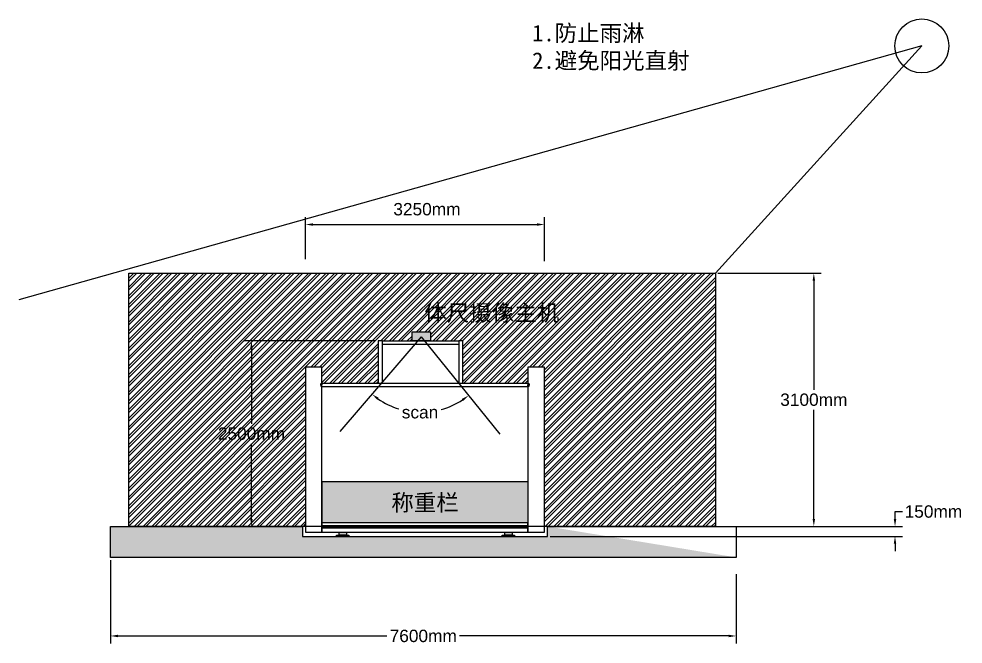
# Model space of a CAD drawing. Header units: inches. Extents: x -6754 to 21732, y -23545 to 8275.
# Drawn here: x -1129 to 10327, y -23545 to -15964 of the extents above; entities that cross this region are included whole.
import ezdxf

# ---------------------------------------------------------------- set-up
doc = ezdxf.new("R2010")
doc.units = ezdxf.units.IN
doc.header["$MEASUREMENT"] = 0
doc.layers.add('图层1', color=7, linetype='Continuous')
doc.styles.get("Standard").update_dxf_attribs({"font": 'arial.ttf'})
doc.dimstyles.get("Standard").update_dxf_attribs({"dimscale": 500, "dimtxt": 0.3, "dimasz": 0.18, "dimexe": 0.18, "dimexo": 0.0625, "dimgap": 0.09, "dimtad": 0, "dimtih": 1, "dimtoh": 1, "dimdec": 4, "dimzin": 0, "dimdsep": 46, "dimtxsty": 'Standard', "dimcen": 0.09, "dimclrd": 2, "dimadec": 0, "dimazin": 0, "dimtfac": 1, "dimtdec": 4, "dimtofl": 0, "dimtmove": 0, "dimatfit": 3, "dimfxl": 1, "dimtolj": 1, "dimtzin": 0, "dimarcsym": 0})

# ---------------------------------------------------------------- blocks, each defined once
blk = doc.blocks.new('*D13')
at = {"color": 0, "lineweight": -2, "transparency": 16777216}
for p, q in [((2349, -18877), (2349, -18367)), ((5247, -18900), (5247, -18367))]:
    blk.add_line(p, q, dxfattribs=at)
at = {"color": 2, "lineweight": -2, "transparency": 16777216}
blk.add_line((2439, -18457), (5157, -18457), dxfattribs=at)
at = {"color": 2, "transparency": 16777216}
for points in [[(2439, -18442), (2439, -18472), (2349, -18457)], [(5157, -18442), (5157, -18472), (5247, -18457)]]:
    blk.add_solid(points, dxfattribs=at)
at = {"layer": 'Defpoints', "color": 0, "transparency": 16777216}
for p in [(5247, -18457), (2349, -18908), (5247, -18931)]:
    blk.add_point(p, dxfattribs=at)
at = {"color": 0, "transparency": 16777216, "insert": (3822, -18272), "char_height": 150, "attachment_point": 5}
blk.add_mtext('\\A1;3250mm', dxfattribs=at)
blk = doc.blocks.new('*D14')
at = {"color": 0, "lineweight": -2, "transparency": 16777216}
for p, q in [((-18, -22526), (-18, -23536)), ((7572, -22697), (7572, -23536))]:
    blk.add_line(p, q, dxfattribs=at)
at = {"color": 2, "lineweight": -2, "transparency": 16777216}
for p, q in [((72, -23446), (3336, -23446)), ((7482, -23446), (4218, -23446))]:
    blk.add_line(p, q, dxfattribs=at)
at = {"color": 2, "transparency": 16777216}
for points in [[(72, -23431), (72, -23461), (-18, -23446)], [(7482, -23431), (7482, -23461), (7572, -23446)]]:
    blk.add_solid(points, dxfattribs=at)
at = {"layer": 'Defpoints', "color": 0, "transparency": 16777216}
for p in [(-18, -22495), (7572, -22666), (7572, -23446)]:
    blk.add_point(p, dxfattribs=at)
at = {"color": 0, "transparency": 16777216, "insert": (3777, -23446), "char_height": 150, "attachment_point": 5}
blk.add_mtext('\\A1;7600mm', dxfattribs=at)
blk = doc.blocks.new('*D15')
at = {"color": 0, "lineweight": -2, "transparency": 16777216}
for p, q in [((3199, -19869), (1603, -19869)), ((2279, -22118), (1603, -22118))]:
    blk.add_line(p, q, dxfattribs=at)
at = {"color": 2, "lineweight": -2, "transparency": 16777216}
for p, q in [((1693, -19959), (1693, -20872)), ((1693, -22028), (1693, -21115))]:
    blk.add_line(p, q, dxfattribs=at)
at = {"color": 2, "transparency": 16777216}
for points in [[(1678, -19959), (1708, -19959), (1693, -19869)], [(1678, -22028), (1708, -22028), (1693, -22118)]]:
    blk.add_solid(points, dxfattribs=at)
at = {"layer": 'Defpoints', "color": 0, "transparency": 16777216}
for p in [(1693, -19869), (3230, -19869), (2310, -22118)]:
    blk.add_point(p, dxfattribs=at)
at = {"color": 0, "transparency": 16777216, "insert": (1693, -20993), "char_height": 150, "attachment_point": 5}
blk.add_mtext('\\A1;2500mm', dxfattribs=at)
blk = doc.blocks.new('*D16')
at = {"color": 0, "lineweight": -2, "transparency": 16777216}
for p, q in [((7352, -19047), (8606, -19047)), ((7352, -22118), (8606, -22118))]:
    blk.add_line(p, q, dxfattribs=at)
at = {"color": 2, "lineweight": -2, "transparency": 16777216}
for p, q in [((8516, -19137), (8516, -20461)), ((8516, -22028), (8516, -20704))]:
    blk.add_line(p, q, dxfattribs=at)
at = {"color": 2, "transparency": 16777216}
for points in [[(8501, -19137), (8531, -19137), (8516, -19047)], [(8501, -22028), (8531, -22028), (8516, -22118)]]:
    blk.add_solid(points, dxfattribs=at)
at = {"layer": 'Defpoints', "color": 0, "transparency": 16777216}
for p in [(7321, -19047), (7321, -22118), (8516, -22118)]:
    blk.add_point(p, dxfattribs=at)
at = {"color": 0, "transparency": 16777216, "insert": (8516, -20582), "char_height": 150, "attachment_point": 5}
blk.add_mtext('\\A1;3100mm', dxfattribs=at)
blk = doc.blocks.new('*D17')
at = {"color": 2, "lineweight": -2, "transparency": 16777216}
for start, end in [(235.0536, 252.9378), (285.4384, 303.3874)]:
    blk.add_arc((3751, -19820), 914, start, end, dxfattribs=at)
at = {"color": 2, "transparency": 16777216}
for points in [[(3218, -20581), (3236, -20558), (3156, -20514)], [(4245, -20571), (4263, -20595), (4327, -20530)]]:
    blk.add_solid(points, dxfattribs=at)
at = {"layer": 'Defpoints', "color": 0, "transparency": 16777216}
for p in [(3751, -19820), (3751, -19820), (3529, -20707), (2767, -20968), (4706, -20998)]:
    blk.add_point(p, dxfattribs=at)
at = {"color": 0, "transparency": 16777216, "insert": (3738, -20734), "char_height": 150, "attachment_point": 5}
blk.add_mtext('\\A1;scan', dxfattribs=at)
blk = doc.blocks.new('*D20')
at = {"color": 2, "lineweight": -2, "transparency": 16777216}
for p, q in [((9501, -22028), (9501, -21938)), ((9501, -21938), (9591, -21938)), ((9501, -22328), (9501, -22418))]:
    blk.add_line(p, q, dxfattribs=at)
at = {"color": 0, "lineweight": -2, "transparency": 16777216}
for p, q in [((5314, -22118), (9591, -22118)), ((5316, -22238), (9591, -22238))]:
    blk.add_line(p, q, dxfattribs=at)
at = {"color": 2, "transparency": 16777216}
for points in [[(9486, -22028), (9516, -22028), (9501, -22118)], [(9486, -22328), (9516, -22328), (9501, -22238)]]:
    blk.add_solid(points, dxfattribs=at)
at = {"layer": 'Defpoints', "color": 0, "transparency": 16777216}
for p in [(5283, -22118), (9501, -22118), (5285, -22238)]:
    blk.add_point(p, dxfattribs=at)
at = {"color": 0, "transparency": 16777216, "insert": (9967, -21938), "char_height": 150, "attachment_point": 5}
blk.add_mtext('\\A1;150mm', dxfattribs=at)

msp = doc.modelspace()

# ---------------------------------------------------------------- hatches: boundary and pattern name
h = msp.add_hatch()
h.set_pattern_fill('ANSI32', color=253, scale=200)
h.set_pattern_definition([(45, (0, -5631.08), (-53.033, 53.033), []), (45, (35.355, -5631.08), (-53.033, 53.033), [])])
h.paths.add_polyline_path([(7321.05034, -19047.11009), (204.28753, -19047.11009), (204.28753, -22117.70332), (2348.70071, -22117.70332), (2348.70071, -20187.69125), (2548.70071, -20187.69125), (2548.70071, -20382.00445), (3229.9453, -20382.00445), (3229.9453, -19868.88136), (3280.9483, -19868.88136), (3641.13779, -19868.88136), (3641.13779, -19756.70007), (3866.09943, -19756.70007), (3866.09943, -19868.88136), (4207.17277, -19868.88136), (4207.17277, -19867.87943), (4258.17577, -19867.87943), (4258.17577, -20382.00445), (5047.09963, -20382.00445), (5047.09963, -20187.69117), (5247.09963, -20187.69117), (5247.09963, -22117.70332), (7321.05034, -22117.70332)])
h.paths.add_polyline_path([(1251.67374, -21148.9199), (2141.95342, -21148.9199), (2141.95342, -20839.81348), (1251.67374, -20839.81348)], flags=24)
h.paths.add_polyline_path([(3725.38183, -19722.18848), (5531.65741, -19722.18848), (5531.65741, -19332.55683), (3725.38183, -19332.55683)], flags=24)
h = msp.add_hatch(color=256)
h.dxf.hatch_style = 1
h.set_gradient(color1=(20, 61, 105), one_color=1, tint=1, name='CURVED')
h.paths.add_polyline_path([(3641.13779, -19756.70007), (3641.13779, -19865.92346), (3866.09943, -19865.92346), (3866.09943, -19756.70007)])
h = msp.add_hatch()
h.set_pattern_fill('DOTS', color=253, scale=10)
h.set_pattern_definition([(0, (-288.8302, -14139.93565), (0.3125, 0.625), [0, -0.625])])
h.paths.add_polyline_path([(2549.0906, -21573.42226), (2549.0906, -22072.74589), (5047.09963, -22072.74589), (5047.09963, -21573.42226)])
h = msp.add_hatch()
h.set_pattern_fill('AR-CONC', color=256, scale=10)
h.set_pattern_definition([(50, (-2921.984, -22115.066), (71.72602, -6.2752), [7.5, -82.5]), (355, (-2921.98, -22115.066), (-13.87513, 75.2192), [6, -66]), (100.45144, (-2916.006, -22115.59), (57.8509, 68.944), [6.374, -70.1142]), (46.1842, (-2921.98, -22095.07), (106.7241, -16.5519), [11.25, -123.75]), (96.6356, (-2913.09, -22096.45), (93.4662, 97.4119), [9.561, -105.1714]), (351.1842, (-2921.98, -22095.07), (93.4662, 97.4119), [9, -99]), (21, (-2911.984, -22100.066), (59.6907, -40.2619), [7.5, -82.5]), (326, (-2911.98, -22100.066), (24.33153, 72.515), [6, -66]), (71.45144, (-2907.01, -22103.42), (84.02224, 32.2531), [6.374, -70.1142]), (37.5, (-2921.984, -22115.066), (1.215986, 33.289385), [0, -65.2, 0, -67, 0, -66.25]), (7.5, (-2921.984, -22115.066), (26.30695, 39.44117), [0, -38.2, 0, -63.7, 0, -25.25]), (327.5, (-2944.284, -22115.066), (53.382244, -2.25549), [0, -25, 0, -78, 0, -103.5]), (317.5, (-2954.284, -22115.066), (58.31862, 10.0105), [0, -32.5, 0, -51.8, 0, -73.5])])
h.paths.add_polyline_path([(7681.67489, -22492.22075), (7567.62929, -22492.43409), (-17.78154, -22495.07146), (-17.78154, -22117.70332), (2310.17446, -22117.70332), (2310.17446, -22238.48551), (5285.1226, -22238.48551), (5278.60752, -22235.84814), (5282.8096, -22117.70332), (7567.62934, -22492.43407)])
h = msp.add_hatch(color=256)
h.dxf.hatch_style = 1
h.set_gradient(color1=(20, 61, 105), one_color=1, tint=1)
h.paths.add_polyline_path([(2845.63068, -22222.73402), (2845.63068, -22187.98629), (2756.58704, -22187.98629), (2756.58704, -22222.73402)])
h.paths.add_polyline_path([(2724.07905, -22222.73402), (2724.07905, -22237.73402), (2874.07905, -22237.73402), (2874.07905, -22222.73402)])
h = msp.add_hatch(color=256)
h.dxf.hatch_style = 1
h.set_gradient(color1=(20, 61, 105), one_color=1, tint=1)
h.paths.add_polyline_path([(4854.29118, -22223.24842), (4854.29118, -22187.94159), (4765.24755, -22187.94159), (4765.24755, -22223.24842)])
h.paths.add_polyline_path([(4732.73955, -22223.24842), (4732.73955, -22238.24842), (4882.73955, -22238.24842), (4882.73955, -22223.24842)])

# ---------------------------------------------------------------- linework, layer by layer
for p, q in [((9826.06939, -16291.44674), (-1128.82972, -19370.34618)), ((9826.06939, -16291.44674), (7321.05034, -19047.11009)), ((3750.90856, -19819.81559), (2767.14331, -20968.10412)), ((3750.90856, -19819.81559), (4706.19755, -20998.3019)), ((2548.70071, -20382.00445), (2548.70071, -20402.00445)), ((2548.70071, -20382.00445), (5047.09963, -20382.00445)), ((5047.09963, -20382.00445), (5047.09963, -20402.00445)), ((2548.70071, -20422.00445), (2548.70071, -20402.00445)), ((2548.70071, -20422.00445), (5047.09963, -20422.00445)), ((5047.09963, -20422.00445), (5047.09963, -20402.00445))]:
    msp.add_line(p, q)
at = {"color": 3, "linetype": 'Continuous', "lineweight": 211}
msp.add_line((2547.71049, -22120.74117), (5047.09963, -22120.74117), dxfattribs=at)
for points in [[(3641.13779, -19756.70007), (3866.09943, -19756.70007), (3866.09943, -19865.92346), (3641.13779, -19865.92346)], [(3229.9453, -20382.00445), (3280.9483, -20382.00445), (3280.9483, -19868.88136), (3229.9453, -19868.88136)], [(3280.9483, -19868.88136), (4207.17277, -19868.88136), (4207.17277, -19913.11379), (3280.9483, -19913.11379)], [(4207.17277, -20381.00252), (4258.17577, -20381.00252), (4258.17577, -19867.87943), (4207.17277, -19867.87943)], [(2348.70071, -22188.28442), (2548.70071, -22188.28442), (2548.70071, -20187.69125), (2348.70071, -20187.69125)], [(5047.09963, -22187.56239), (5247.09963, -22187.56239), (5247.09963, -20187.69117), (5047.09963, -20187.69117)], [(2549.0906, -21573.42226), (5047.09963, -21573.42226), (5047.09963, -22072.74589), (2549.0906, -22072.74589)], [(2549.0906, -21573.42226), (5047.09963, -21573.42226), (5047.09963, -22072.74589), (2549.0906, -22072.74589)], [(2547.71049, -22187.98629), (5046.1094, -22187.98629), (5046.1094, -22075.89334), (2547.71049, -22075.89334)], [(2724.07905, -22222.73402), (2874.07905, -22222.73402), (2874.07905, -22237.73402), (2724.07905, -22237.73402)], [(2756.58704, -22187.42719), (2845.63068, -22187.42719), (2845.63068, -22222.73402), (2756.58704, -22222.73402)], [(4732.73955, -22223.24842), (4882.73955, -22223.24842), (4882.73955, -22238.24842), (4732.73955, -22238.24842)], [(4732.73955, -22223.24844), (4882.73955, -22223.24844), (4882.73955, -22238.24844), (4732.73955, -22238.24844)], [(4765.24755, -22187.94159), (4854.29118, -22187.94159), (4854.29118, -22223.24842), (4765.24755, -22223.24842)], [(4765.24755, -22187.94161), (4854.29118, -22187.94161), (4854.29118, -22223.24844), (4765.24755, -22223.24844)]]:
    msp.add_lwpolyline(points, close=True)
for points in [[(-17.78154, -22238.48551), (-17.78154, -22117.70332), (2310.17446, -22117.70332), (2310.17446, -22238.48551)], [(5285.1226, -22238.48551), (5282.8096, -22238.48551), (5282.8096, -22117.70332), (7571.83136, -22117.70332), (7571.83136, -22238.48551)], [(7571.83136, -22238.48551), (7571.83136, -22495.07146), (-17.78154, -22495.07146), (-17.78154, -22238.48551)], [(2310.17446, -22238.48551), (5285.1226, -22238.48551)]]:
    msp.add_lwpolyline(points)
msp.add_circle((9826.06939, -16291.44674), 327.71254)
for centre, start, end in [((2548.70071, -20402.00445), 90, 270), ((5047.09963, -20402.00445), -90, 90)]:
    msp.add_arc(centre, 20, start, end)
at = {"layer": '图层1'}
msp.add_lwpolyline([(204.28753, -19047.11009), (7321.05034, -19047.11009), (7321.05034, -22117.70332), (204.28753, -22117.70332)], close=True, dxfattribs=at)

# ---------------------------------------------------------------- texts
for s, p in [('体尺摄像主机', (3790.32043, -19627.78193)), ('称重栏', (3390.02103, -21928.32237))]:
    msp.add_text(s, height=200).set_placement(p)
at = {"insert": (5098.9313, -16035.79398), "char_height": 200, "attachment_point": 1}
msp.add_mtext_dynamic_manual_height_columns('{\\fSimSun|b0|i0|c134|p2;1.防止雨淋\\P2.避免阳光直射}', width=3778.6976212, gutter_width=1000, heights=[0], dxfattribs=at)

# ---------------------------------------------------------------- dimensions: what is measured, and where the dimension line sits
dim = msp.add_linear_dim(base=(5247.09963, -18456.93136), p1=(2348.70071, -18908.2445), p2=(5247.09963, -18931.38875), text='3250mm', dimstyle='Standard', override={"dimtmove": 2})
dim.commit()
dim.dimension.update_dxf_attribs({"geometry": '*D13', "text_midpoint": (3822.46923, -18271.77725), "dimtype": 160})
for base, p1, p2, text, picture, middle in [((8515.76291, -22117.70332), (7321.05034, -19047.11009), (7321.05034, -22117.70332), '3100mm', '*D16', (8515.76291, -20582.4067)), ((1693.13009, -19868.88136), (2310.17446, -22117.70332), (3229.9453, -19868.88136), '2500mm', '*D15', (1693.13009, -20993.29234)), ((9501.12312, -22117.70332), (5285.1226, -22238.48551), (5282.8096, -22117.70332), '150mm', '*D20', (9967.33049, -21937.70332))]:
    dim = msp.add_linear_dim(base=base, p1=p1, p2=p2, angle=90, text=text, dimstyle='Standard')
    dim.commit()
    dim.dimension.update_dxf_attribs({"geometry": picture, "text_midpoint": middle})
dim = msp.add_angular_dim_2l(base=(3528.91775, -20706.95266), line1=((3750.90856, -19819.81559), (4706.19755, -20998.3019)), line2=((3750.90856, -19819.81559), (2767.14331, -20968.10412)), text='scan', dimstyle='Standard')
dim.commit()
dim.dimension.update_dxf_attribs({"geometry": '*D17', "text_midpoint": (3738.46771, -20734.22104)})
dim = msp.add_linear_dim(base=(7571.83136, -23446.14468), p1=(-17.78154, -22495.07146), p2=(7571.83136, -22665.54935), text='7600mm', dimstyle='Standard')
dim.commit()
dim.dimension.update_dxf_attribs({"geometry": '*D14', "text_midpoint": (3777.02491, -23446.14468)})

doc.saveas('drawing.dxf')
